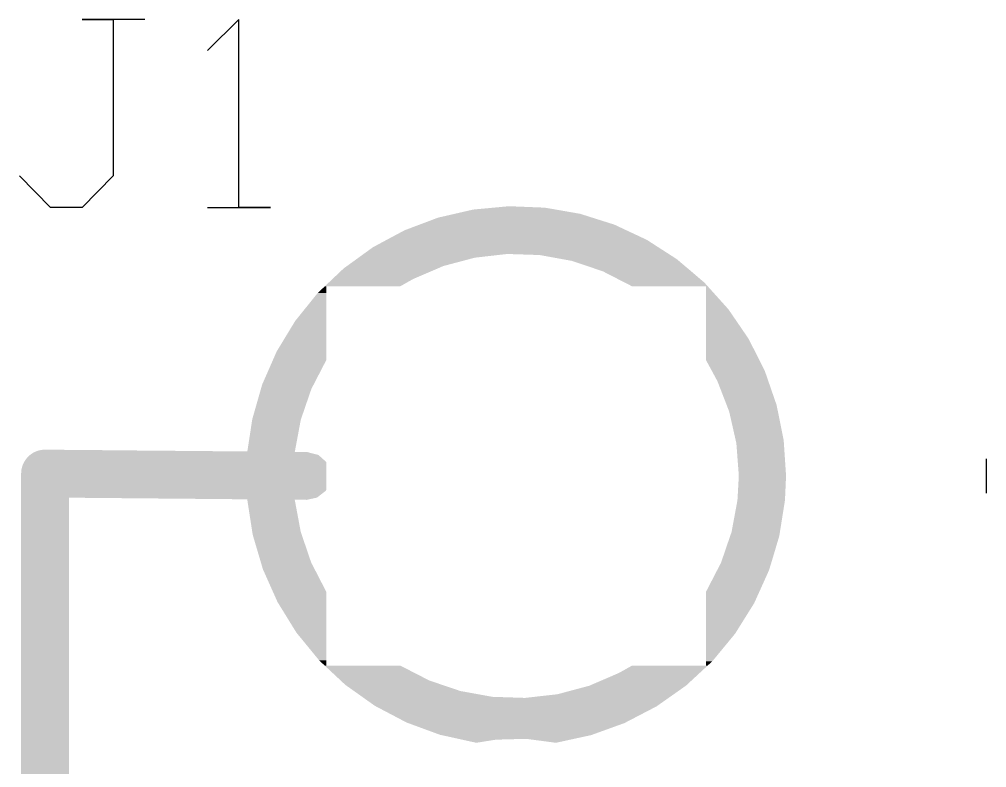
# Model space of a CAD drawing. Extents: x 0 to 3.48, y -0.08 to 2.34.
# Drawn here: x 1.0193 to 1.1811, y 0.095 to 0.2202 of the extents above; entities that cross this region are included whole.
import ezdxf

# ---------------------------------------------------------------- set-up
doc = ezdxf.new("R2010")
doc.units = 0
doc.layers.add('GBS', color=7, linetype='Continuous')
doc.layers.add('GTO', color=7, linetype='Continuous')

msp = doc.modelspace()

# ---------------------------------------------------------------- linework, layer by layer
at = {"layer": 'GBS'}
msp.add_lwpolyline([(1.1811, 0.14093), (1.1811, 0.14668)], dxfattribs=at)
at = {"layer": 'GTO'}
for points in [[(1.0403, 0.2202), (1.0298, 0.2202), (1.035, 0.2202), (1.035, 0.194), (1.0298, 0.1887), (1.0245, 0.1887), (1.0193, 0.194)], [(1.0508, 0.1887), (1.0613, 0.1887), (1.056, 0.1887), (1.056, 0.2202), (1.0508, 0.215)]]:
    msp.add_lwpolyline(points, dxfattribs=at)
for points in [[(1.09213, 0.18766), (1.09521, 0.18837), (1.11311, 0.18766), (1.10904, 0.18837)], [(1.09521, 0.18837), (1.09865, 0.18869), (1.10904, 0.18837), (1.10719, 0.18869)], [(1.09865, 0.18869), (1.10119, 0.18893), (1.10719, 0.18869), (1.10119, 0.18893)], [(1.08624, 0.18585), (1.08935, 0.18702), (1.11883, 0.18585), (1.11513, 0.18702)], [(1.08935, 0.18702), (1.09213, 0.18766), (1.11513, 0.18702), (1.11311, 0.18766)], [(1.08074, 0.1833), (1.08373, 0.1849), (1.12427, 0.1833), (1.12085, 0.1849)], [(1.08373, 0.1849), (1.08624, 0.18585), (1.12085, 0.1849), (1.11883, 0.18585)], [(1.07844, 0.18206), (1.08074, 0.1833), (1.12619, 0.18206), (1.12427, 0.1833)], [(1.07689, 0.18094), (1.07844, 0.18206), (1.12793, 0.18094), (1.12619, 0.18206)], [(1.0741, 0.17892), (1.07604, 0.18032), (1.09022, 0.17892), (1.09549, 0.18032)], [(1.07604, 0.18032), (1.07689, 0.18094), (1.09549, 0.18032), (1.10091, 0.18094)], [(1.10636, 0.18076), (1.10091, 0.18094), (1.12821, 0.18076), (1.12793, 0.18094)], [(1.1103, 0.18004), (1.10636, 0.18076), (1.12932, 0.18004), (1.12821, 0.18076)], [(1.11173, 0.17978), (1.1103, 0.18004), (1.12962, 0.17978), (1.12932, 0.18004)], [(1.1169, 0.17804), (1.11173, 0.17978), (1.13168, 0.17804), (1.12962, 0.17978)], [(1.0717, 0.17677), (1.07357, 0.17854), (1.08521, 0.17677), (1.08934, 0.17854)], [(1.07357, 0.17854), (1.0741, 0.17892), (1.08934, 0.17854), (1.09022, 0.17892)], [(1.12058, 0.17615), (1.1169, 0.17804), (1.13389, 0.17615), (1.13168, 0.17804)], [(1.07042, 0.17555), (1.0717, 0.17677), (1.08305, 0.17555), (1.08521, 0.17677)], [(1.06921, 0.17441), (1.07041, 0.17554), (1.07065, 0.17441), (1.07065, 0.17554)], [(1.07041, 0.17554), (1.07042, 0.17555), (1.07065, 0.17554), (1.07066, 0.17555)], [(1.12175, 0.17555), (1.12058, 0.17615), (1.13443, 0.17555), (1.13389, 0.17615)], [(1.13415, 0.17554), (1.13414, 0.17555), (1.13444, 0.17554), (1.13443, 0.17555)], [(1.13415, 0.17168), (1.13415, 0.17554), (1.13791, 0.17168), (1.13444, 0.17554)], [(1.06544, 0.16973), (1.06921, 0.17441), (1.07065, 0.16973), (1.07065, 0.17441)], [(1.13415, 0.16672), (1.13415, 0.17168), (1.1413, 0.16672), (1.13791, 0.17168)], [(1.06233, 0.1646), (1.06544, 0.16973), (1.07065, 0.1646), (1.07065, 0.16973)], [(1.13415, 0.1632), (1.13415, 0.16672), (1.14307, 0.1632), (1.1413, 0.16672)], [(1.06172, 0.1632), (1.06233, 0.1646), (1.07065, 0.1632), (1.07065, 0.1646)], [(1.05992, 0.15909), (1.06172, 0.1632), (1.06853, 0.15909), (1.07065, 0.1632)], [(1.13515, 0.16136), (1.13415, 0.1632), (1.144, 0.16136), (1.14307, 0.1632)], [(1.13607, 0.15965), (1.13515, 0.16136), (1.14459, 0.15965), (1.144, 0.16136)], [(1.05971, 0.15836), (1.05992, 0.15909), (1.06815, 0.15836), (1.06853, 0.15909)], [(1.13761, 0.15568), (1.13607, 0.15965), (1.14596, 0.15568), (1.14459, 0.15965)], [(1.05827, 0.15332), (1.05971, 0.15836), (1.06642, 0.15332), (1.06815, 0.15836)], [(1.13804, 0.15456), (1.13761, 0.15568), (1.14619, 0.15456), (1.14596, 0.15568)], [(1.13912, 0.14979), (1.13804, 0.15456), (1.14715, 0.14979), (1.14619, 0.15456)], [(1.05744, 0.1479), (1.05825, 0.1532), (1.06539, 0.1479), (1.06638, 0.1532)], [(1.05825, 0.1532), (1.05827, 0.15332), (1.06638, 0.1532), (1.06642, 0.15332)], [(1.13924, 0.14924), (1.13912, 0.14979), (1.14719, 0.14924), (1.14715, 0.14979)], [(1.13965, 0.1438), (1.13924, 0.14924), (1.14755, 0.1438), (1.14719, 0.14924)], [(1.02077, 0.14703), (1.02103, 0.14726), (1.06964, 0.14703), (1.06937, 0.14726)], [(1.02103, 0.14726), (1.02109, 0.14731), (1.06937, 0.14726), (1.06932, 0.14731)], [(1.02109, 0.14731), (1.02131, 0.14748), (1.06932, 0.14731), (1.06868, 0.14748)], [(1.02131, 0.14748), (1.0216, 0.14766), (1.06868, 0.14748), (1.06796, 0.14766)], [(1.0216, 0.14766), (1.02186, 0.1478), (1.06796, 0.14766), (1.06744, 0.1478)], [(1.02186, 0.1478), (1.0219, 0.14782), (1.06744, 0.1478), (1.06539, 0.14782)], [(1.0219, 0.14782), (1.02191, 0.14783), (1.06539, 0.14782), (1.06538, 0.14783)], [(1.02191, 0.14783), (1.02207, 0.14789), (1.06538, 0.14783), (1.06539, 0.14789)], [(1.02207, 0.14789), (1.02223, 0.14796), (1.05743, 0.14789), (1.05002, 0.14796)], [(1.02223, 0.14796), (1.02257, 0.14806), (1.05002, 0.14796), (1.03854, 0.14806)], [(1.02257, 0.14806), (1.02291, 0.14814), (1.03854, 0.14806), (1.03027, 0.14814)], [(1.02291, 0.14814), (1.02325, 0.14818), (1.03027, 0.14814), (1.02529, 0.14818)], [(1.02325, 0.14818), (1.02358, 0.1482), (1.02529, 0.14818), (1.02372, 0.1482)], [(1.02358, 0.1482), (1.0236, 0.1482), (1.02362, 0.1482), (1.0236, 0.1482)], [(1.02362, 0.1482), (1.02363, 0.1482), (1.02372, 0.1482), (1.02364, 0.1482)], [(1.02363, 0.1482), (1.02363, 0.1482), (1.02364, 0.1482), (1.02363, 0.1482)], [(1.05743, 0.14789), (1.05744, 0.1479), (1.06539, 0.14789), (1.06539, 0.1479)], [(1.01984, 0.14557), (1.01998, 0.14589), (1.07065, 0.14557), (1.07065, 0.14589)], [(1.01998, 0.14589), (1.0201, 0.14613), (1.07065, 0.14589), (1.07065, 0.14613)], [(1.0201, 0.14613), (1.02014, 0.1462), (1.07065, 0.14613), (1.07057, 0.1462)], [(1.02014, 0.1462), (1.02033, 0.14649), (1.07057, 0.1462), (1.07024, 0.14649)], [(1.02033, 0.14649), (1.02054, 0.14677), (1.07024, 0.14649), (1.06993, 0.14677)], [(1.02054, 0.14677), (1.02077, 0.14703), (1.06993, 0.14677), (1.06964, 0.14703)], [(1.0196, 0.1442), (1.01962, 0.14455), (1.07065, 0.1442), (1.07065, 0.14455)], [(1.0196, 0.14147), (1.0196, 0.1442), (1.07065, 0.14147), (1.07065, 0.1442)], [(1.01962, 0.14455), (1.01966, 0.1449), (1.07065, 0.14455), (1.07065, 0.1449)], [(1.01966, 0.1449), (1.01974, 0.14524), (1.07065, 0.1449), (1.07065, 0.14524)], [(1.01974, 0.14524), (1.01984, 0.14557), (1.07065, 0.14524), (1.07065, 0.14557)], [(1.13942, 0.13977), (1.13965, 0.1438), (1.14737, 0.13977), (1.14755, 0.1438)], [(1.0196, 0.14127), (1.0196, 0.14147), (1.0705, 0.14127), (1.07065, 0.14147)], [(1.0196, 0.14018), (1.0196, 0.14127), (1.0691, 0.14018), (1.0705, 0.14127)], [(1.0196, 0.14016), (1.0196, 0.14018), (1.06903, 0.14016), (1.0691, 0.14018)], [(1.0196, -0.0723), (1.0196, 0.14016), (1.0276, -0.0723), (1.0276, 0.14016)], [(1.0196, 0.14016), (1.0196, 0.14016), (1.0276, 0.14016), (1.02761, 0.14016)], [(1.05741, 0.13989), (1.02761, 0.14016), (1.06778, 0.13989), (1.06903, 0.14016)], [(1.05742, 0.13988), (1.05741, 0.13989), (1.06775, 0.13988), (1.06778, 0.13989)], [(1.05743, 0.13982), (1.05742, 0.13988), (1.06745, 0.13982), (1.06775, 0.13988)], [(1.05743, 0.13981), (1.05743, 0.13982), (1.06537, 0.13981), (1.06538, 0.13982)], [(1.05826, 0.13445), (1.05743, 0.13981), (1.06637, 0.13445), (1.06537, 0.13981)], [(1.06737, 0.1398), (1.06538, 0.13982), (1.06737, 0.1398), (1.06745, 0.13982)], [(1.13843, 0.1344), (1.13941, 0.13968), (1.14652, 0.1344), (1.14736, 0.13968)], [(1.13941, 0.13968), (1.13942, 0.13977), (1.14736, 0.13968), (1.14737, 0.13977)], [(1.05834, 0.13395), (1.05826, 0.13445), (1.06654, 0.13395), (1.06637, 0.13445)], [(1.1382, 0.13375), (1.13843, 0.1344), (1.14642, 0.13375), (1.14652, 0.1344)], [(1.05972, 0.12928), (1.05834, 0.13395), (1.06813, 0.12928), (1.06654, 0.13395)], [(1.13666, 0.12924), (1.1382, 0.13375), (1.14507, 0.12924), (1.14642, 0.13375)], [(1.06004, 0.12819), (1.05972, 0.12928), (1.0687, 0.12819), (1.06813, 0.12928)], [(1.06173, 0.1244), (1.06004, 0.12819), (1.07065, 0.1244), (1.0687, 0.12819)], [(1.13415, 0.1244), (1.13601, 0.128), (1.14307, 0.1244), (1.14469, 0.128)], [(1.13601, 0.128), (1.13666, 0.12924), (1.14469, 0.128), (1.14507, 0.12924)], [(1.06249, 0.1227), (1.06173, 0.1244), (1.07065, 0.1227), (1.07065, 0.1244)], [(1.13415, 0.12252), (1.13415, 0.1244), (1.14222, 0.12252), (1.14307, 0.1244)], [(1.06564, 0.11759), (1.06249, 0.1227), (1.07065, 0.11759), (1.07065, 0.1227)], [(1.13415, 0.11742), (1.13415, 0.12252), (1.13904, 0.11742), (1.14222, 0.12252)], [(1.06945, 0.11294), (1.06564, 0.11759), (1.07065, 0.11294), (1.07065, 0.11759)], [(1.13415, 0.11279), (1.13415, 0.11742), (1.13522, 0.11279), (1.13904, 0.11742)], [(1.07039, 0.11206), (1.06945, 0.11294), (1.07065, 0.11206), (1.07065, 0.11294)], [(1.0704, 0.11205), (1.07039, 0.11206), (1.07066, 0.11205), (1.07065, 0.11206)], [(1.07306, 0.10956), (1.0704, 0.11205), (1.0879, 0.10956), (1.08305, 0.11205)], [(1.11959, 0.11083), (1.12176, 0.11205), (1.1331, 0.11083), (1.13441, 0.11205)], [(1.13414, 0.11205), (1.13415, 0.11206), (1.13441, 0.11205), (1.13442, 0.11206)], [(1.13415, 0.11206), (1.13415, 0.11279), (1.13442, 0.11206), (1.13522, 0.11279)], [(1.11467, 0.10871), (1.11959, 0.11083), (1.13081, 0.10871), (1.1331, 0.11083)], [(1.07383, 0.10884), (1.07306, 0.10956), (1.09004, 0.10884), (1.0879, 0.10956)], [(1.07528, 0.10781), (1.07383, 0.10884), (1.09307, 0.10781), (1.09004, 0.10884)], [(1.10931, 0.10727), (1.11458, 0.10868), (1.12877, 0.10727), (1.13076, 0.10868)], [(1.11458, 0.10868), (1.11467, 0.10871), (1.13076, 0.10868), (1.13081, 0.10871)], [(1.07665, 0.10684), (1.07528, 0.10781), (1.09844, 0.10684), (1.09307, 0.10781)], [(1.0769, 0.10666), (1.07665, 0.10684), (1.10389, 0.10666), (1.09844, 0.10684)], [(1.10389, 0.10666), (1.10931, 0.10727), (1.1279, 0.10666), (1.12877, 0.10727)], [(1.07873, 0.10536), (1.0769, 0.10666), (1.12605, 0.10536), (1.1279, 0.10666)], [(1.07893, 0.10525), (1.07873, 0.10536), (1.1259, 0.10525), (1.12605, 0.10536)], [(1.08404, 0.10256), (1.07893, 0.10525), (1.12073, 0.10256), (1.1259, 0.10525)], [(1.08427, 0.10247), (1.08404, 0.10256), (1.12058, 0.10247), (1.12073, 0.10256)], [(1.08968, 0.10048), (1.08427, 0.10247), (1.11508, 0.10048), (1.12058, 0.10247)], [(1.08994, 0.10043), (1.08968, 0.10048), (1.11493, 0.10043), (1.11508, 0.10048)], [(1.09275, 0.09981), (1.08994, 0.10043), (1.11209, 0.09981), (1.11493, 0.10043)], [(1.09337, 0.09967), (1.09275, 0.09981), (1.09901, 0.09967), (1.10406, 0.09981)], [(1.09574, 0.09915), (1.09337, 0.09967), (1.09574, 0.09915), (1.09901, 0.09967)], [(1.10906, 0.09915), (1.10406, 0.09981), (1.10906, 0.09915), (1.11209, 0.09981)]]:
    msp.add_solid(points, dxfattribs=at)

doc.saveas('drawing.dxf')
